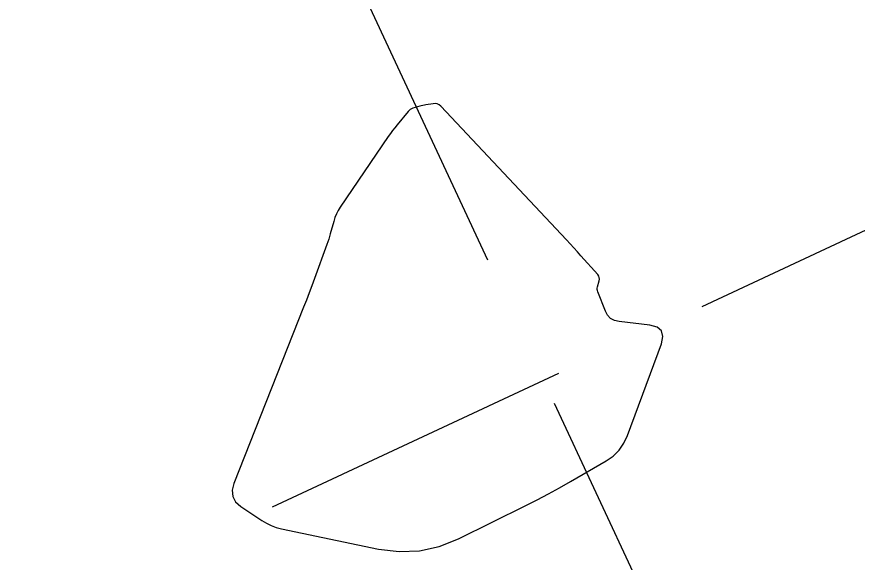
# Model space of a CAD drawing. Extents: x 2498567 to 2501210, y 7092229 to 7094464.
# Drawn here: x 2499382.2 to 2499405.47, y 7093229.12 to 7093244.21 of the extents above; entities that cross this region are included whole.
import ezdxf

# ---------------------------------------------------------------- set-up
doc = ezdxf.new("R2010")
doc.units = 0
doc.header["$MEASUREMENT"] = 0
doc.linetypes.add('DGN Style 5', pattern=[531.948115, 227.977763, -303.970351])
doc.linetypes.add('HIDDEN', pattern=[0.375, 0.25, -0.125])
doc.layers.add('9', color=7, linetype='Continuous', lineweight=0)
doc.layers.add('Level 35', color=254, linetype='Continuous', lineweight=0)
doc.layers.add('GRID', color=254, linetype='HIDDEN')
doc.styles.get("Standard").update_dxf_attribs({"font": 'ARIALBD.TTF'})

msp = doc.modelspace()

# ---------------------------------------------------------------- linework, layer by layer
at = {"layer": 'GRID', "color": 252, "linetype": 'HIDDEN', "lineweight": 0, "ltscale": 35}
for p, q in [((2498853.985, 7092981.056), (2500833.614, 7093904.115)), ((2499158.578, 7093745.025), (2499679.725, 7092627.352))]:
    msp.add_line(p, q, dxfattribs=at)
at = {"layer": 'Level 35', "color": 35, "linetype": 'DGN Style 5', "lineweight": 0, "flags": 128}
msp.add_lwpolyline([(2499398.281, 7093236.74), (2499398.326, 7093236.903), (2499398.334, 7093236.952), (2499398.33, 7093236.997), (2499398.314, 7093237.04), (2499398.285, 7093237.08), (2499397.821, 7093237.599), (2499397.722, 7093237.709), (2499397.621, 7093237.82), (2499397.52, 7093237.929), (2499397.418, 7093238.038), (2499393.939, 7093241.738), (2499393.894, 7093241.776), (2499393.844, 7093241.801), (2499393.79, 7093241.812), (2499393.73, 7093241.809), (2499393.528, 7093241.778), (2499393.485, 7093241.77), (2499393.443, 7093241.761), (2499393.4, 7093241.751), (2499393.358, 7093241.739), (2499393.169, 7093241.681), (2499393.13, 7093241.667), (2499393.095, 7093241.647), (2499393.063, 7093241.622), (2499393.034, 7093241.591), (2499392.732, 7093241.224), (2499392.668, 7093241.145), (2499392.606, 7093241.064), (2499392.546, 7093240.982), (2499392.487, 7093240.899), (2499391.159, 7093238.949), (2499391.101, 7093238.855), (2499391.051, 7093238.758), (2499391.009, 7093238.657), (2499390.976, 7093238.552), (2499390.88, 7093238.204), (2499390.858, 7093238.13), (2499390.836, 7093238.056), (2499390.811, 7093237.982), (2499390.786, 7093237.909), (2499390.445, 7093236.973), (2499390.371, 7093236.772), (2499390.296, 7093236.572), (2499390.219, 7093236.373), (2499390.141, 7093236.174), (2499388.207, 7093231.3), (2499388.161, 7093231.111), (2499388.178, 7093230.942), (2499388.26, 7093230.793), (2499388.406, 7093230.664), (2499388.987, 7093230.276), (2499389.115, 7093230.199), (2499389.248, 7093230.136), (2499389.386, 7093230.085), (2499389.53, 7093230.048), (2499392.22, 7093229.486), (2499392.791, 7093229.414), (2499393.349, 7093229.436), (2499393.895, 7093229.554), (2499394.429, 7093229.767), (2499396.3, 7093230.692), (2499396.612, 7093230.849), (2499396.921, 7093231.011), (2499397.228, 7093231.179), (2499397.531, 7093231.351), (2499398.518, 7093231.923), (2499398.714, 7093232.059), (2499398.878, 7093232.222), (2499399.011, 7093232.411), (2499399.111, 7093232.627), (2499400.049, 7093235.164), (2499400.093, 7093235.368), (2499400.055, 7093235.521), (2499399.935, 7093235.625), (2499399.733, 7093235.679), (2499398.876, 7093235.779), (2499398.749, 7093235.809), (2499398.644, 7093235.867), (2499398.561, 7093235.954), (2499398.499, 7093236.069), (2499398.288, 7093236.603), (2499398.277, 7093236.637), (2499398.273, 7093236.671), (2499398.274, 7093236.706), (2499398.281, 7093236.74)], dxfattribs=at)

# ---------------------------------------------------------------- texts
at = {"layer": '9', "color": 7}
msp.add_text('PROPOSED ACCESS ROAD', height=23.52, rotation=29.5804, dxfattribs=at).set_placement((2499305.23, 7093083.369))

doc.saveas('drawing.dxf')
